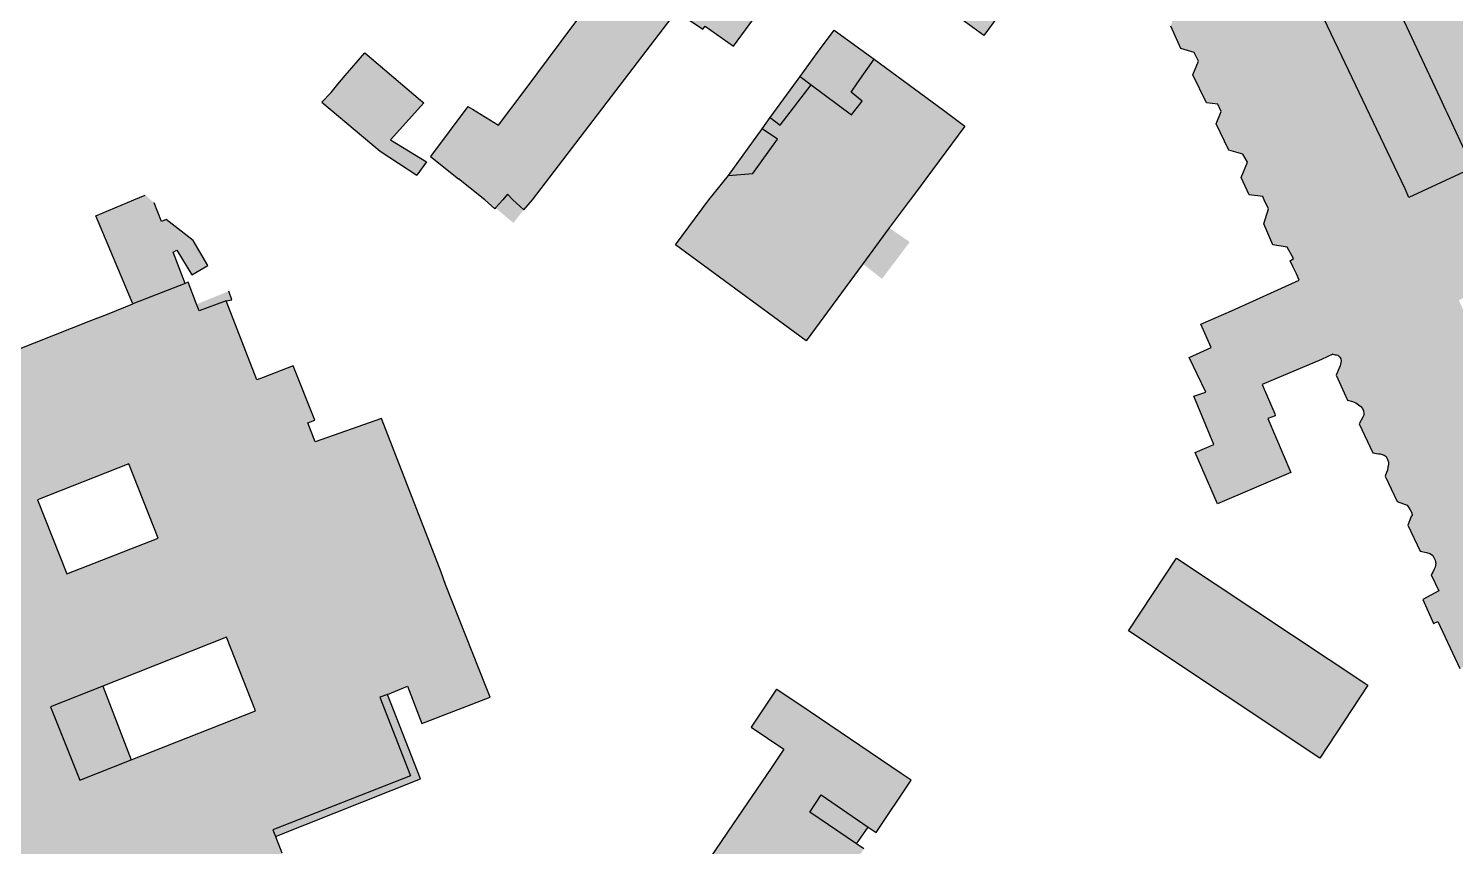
# Model space of a CAD drawing. Header units: millimetres. Extents: x 528980 to 529536, y 186782 to 187150.
# Drawn here: x 529131.2 to 529288.2, y 186928.9 to 187018.8 of the extents above; entities that cross this region are included whole.
import ezdxf

# ---------------------------------------------------------------- set-up
doc = ezdxf.new("R2010")
doc.units = ezdxf.units.MM
doc.header["$LTSCALE"] = 1.5
doc.layers.add('Building Outline', color=1, linetype='Continuous', true_color=0xff0000)
doc.layers.add('Buildings Area', color=1, linetype='Continuous', true_color=0xff0000)

msp = doc.modelspace()

# ---------------------------------------------------------------- hatches: boundary and pattern name
at = {"layer": 'Buildings Area', "true_color": 0xfedcaf}
for points in [[(529214.2, 187036.6), (529218.23, 187041.76), (529222.07, 187046.68), (529215.65, 187051.9), (529207.5, 187041), (529189.8, 187017.4), (529185.75, 187011.95), (529182.9, 187008.2), (529178.5, 187002.3), (529181.4, 187000), (529182.5, 186999), (529182.6, 186999.1), (529183.4, 187000), (529183.9, 187000.6), (529184.5, 187000), (529185.7, 186998.9), (529186.65, 187000), (529202.5, 187020.7), (529205.4, 187018.75), (529205.65, 187019.1), (529208.75, 187016.9), (529213.95, 187023.95), (529215.87, 187026.51), (529213.2, 187028.51), (529211.29, 187025.92), (529209.3, 187027.45), (529208, 187028.4), (529211.35, 187032.75), (529213.2, 187035.25), (529215.95, 187033.21), (529216.95, 187034.56)], [(529236.3, 187018.05), (529241.15, 187024.65), (529234.3, 187029.75), (529233.55, 187028.7), (529230.45, 187031), (529227.7, 187027.25), (529227.69, 187027.24), (529225.95, 187024.89), (529227.8, 187023.52), (529229.55, 187025.87), (529230.8, 187024.95), (529229.45, 187023.1)], [(529272.55, 187022.35), (529282.65, 187001.2), (529283.05, 187000.25), (529290.1, 187003.5), (529289.65, 187004.4), (529287.25, 187009.54), (529287.08, 187009.89), (529286.44, 187011.26), (529281.67, 187021.48), (529281.04, 187022.82), (529280.6, 187023.77), (529279.65, 187025.8)], [(529222.4, 187012.85), (529224.25, 187015.45), (529219.85, 187018.65), (529218, 187016.2)], [(529173.95, 187002.7), (529175.01, 187004.16), (529171.05, 187006.6), (529174.7, 187010.65), (529174.35, 187010.95), (529168.2, 187016.15), (529166.05, 187013.65), (529165.25, 187012.7), (529164.5, 187011.8), (529163.5, 187010.75), (529169.9, 187005.35)], [(529223, 186992.95), (529225.9, 186996.9), (529228.2, 187000), (529228.55, 187000.45), (529234.2, 187008.1), (529231.85, 187009.85), (529224.25, 187015.45), (529222.4, 187012.85), (529221.7, 187011.85), (529222.9, 187010.85), (529221.75, 187009.35), (529217.3, 187012.65), (529213.9, 187008.2), (529212.8, 187009.05), (529211.9, 187007.8), (529213.6, 187006.65), (529210.9, 187002.9), (529208.2, 187002.65), (529206.05, 187000), (529202.4, 186995.05), (529216.75, 186984.5)], [(529217.3, 187012.65), (529221.75, 187009.35), (529222.9, 187010.85), (529221.7, 187011.85), (529222.4, 187012.85), (529218, 187016.2), (529216.1, 187013.55)], [(529216.1, 187013.55), (529212.8, 187009.05), (529213.9, 187008.2), (529217.3, 187012.65)], [(529179.55, 187010.25), (529175.45, 187004.75), (529178.5, 187002.3), (529182.9, 187008.2), (529180.05, 187009.95)], [(529208.2, 187002.65), (529210.9, 187002.9), (529213.6, 187006.65), (529211.9, 187007.8)], [(529145.05, 186999.67), (529144.65, 187000), (529144.05, 187000.52), (529142.81, 187000), (529138.63, 186998.24), (529142.71, 186988.56), (529148.45, 186990.8), (529147.13, 186994.23), (529147.54, 186994.47), (529149.17, 186991.73), (529150.94, 186992.78), (529149.32, 186995.52), (529146.38, 186997.83), (529145.84, 186997.62)], [(529182.6, 186999.1), (529184.55, 186997.45), (529185.7, 186998.9), (529184.5, 187000), (529183.9, 187000.6), (529183.4, 187000)], [(529228.15, 186995.35), (529225.9, 186996.9), (529223, 186992.95), (529225.1, 186991.3)], [(529152.95, 186988.9), (529153.6, 186989), (529153.25, 186989.95), (529149.7, 186988.5), (529150, 186987.8)], [(529270.05, 186970), (529267.55, 186975.95), (529268.35, 186976.25), (529268.3, 186976.45), (529266.9, 186979.7), (529273.45, 186982.45), (529274.7, 186983), (529274.2, 186984.1), (529273.85, 186984.9), (529267.25, 186981.85), (529260.7, 186978.85), (529259.4, 186978.4), (529261.6, 186973.1), (529259.55, 186972.2), (529262, 186966.55)], [(529273.25, 186938.6), (529278.55, 186946.6), (529257.5, 186960.6), (529252.2, 186952.6)], [(529139.4, 186946.5), (529133.65, 186944.25), (529136.85, 186936.15), (529142.5, 186938.4)], [(529158.38, 186929.98), (529174.35, 186936.3), (529170.7, 186945.6), (529169.85, 186945.3), (529173.25, 186936.65), (529158.1, 186930.69)], [(529228.3, 186936.15), (529227.2, 186936.9), (529217.09, 186943.74), (529213.53, 186946.15), (529213.5, 186946.17), (529211.43, 186943.1), (529210.69, 186941.99), (529214.29, 186939.57), (529212.9, 186937.5), (529208.65, 186931.25), (529204.3, 186924.85), (529200.3, 186918.9), (529195.95, 186912.5), (529191.75, 186906.35), (529187.7, 186900.3), (529183.4, 186894), (529179.25, 186887.85), (529174.9, 186881.45), (529170.75, 186875.35), (529166.55, 186869.15), (529177.7, 186861.65), (529181.24, 186866.96), (529181.3, 186867.05), (529180.42, 186867.64), (529175.4, 186871), (529176.8, 186873.1), (529181.79, 186869.69), (529182.65, 186869.1), (529186, 186874), (529189.5, 186879.15), (529188.56, 186879.8), (529183.65, 186883.15), (529185, 186885.2), (529189.94, 186881.86), (529190.85, 186881.25), (529194.35, 186886.45), (529197.85, 186891.55), (529196.87, 186892.22), (529192, 186895.55), (529193.45, 186897.75), (529198.35, 186894.42), (529199.34, 186893.75), (529202.85, 186898.9), (529206.35, 186904.05), (529205.28, 186904.77), (529200.5, 186908), (529202, 186910.25), (529206.78, 186907.01), (529207.9, 186906.25), (529211.35, 186911.25), (529214.75, 186916.25), (529213.85, 186916.86), (529208.85, 186920.25), (529210.3, 186922.45), (529215.36, 186919.06), (529216.27, 186918.45), (529219.7, 186923.55), (529223.1, 186928.6), (529222.29, 186929.15), (529217.15, 186932.65), (529218.4, 186934.55), (529223.56, 186931.01), (529224.45, 186930.4), (529224.47, 186930.42)], [(529223.56, 186931.01), (529218.4, 186934.55), (529217.15, 186932.65), (529222.29, 186929.15)]]:
    msp.add_hatch(color=41, dxfattribs=at).paths.add_polyline_path(points, flags=0)
h = msp.add_hatch(color=41, dxfattribs=at)
h.paths.add_polyline_path([(529262.7, 187042.15), (529261.85, 187043.92), (529258.23, 187042.13), (529259.1, 187040.35), (529261.46, 187035.5), (529263.75, 187030.8), (529262.3, 187030.1), (529260.3, 187029.15), (529256.06, 187027.15), (529254.9, 187026.6), (529257, 187022.1), (529256.75, 187021.5), (529257.3, 187020.4), (529256.85, 187019.1), (529257.95, 187016.65), (529259.45, 187016.2), (529259.9, 187015.25), (529259.3, 187013.75), (529260.8, 187010.65), (529262.05, 187010.5), (529262.4, 187009.7), (529261.85, 187008.35), (529263.25, 187005.45), (529264.8, 187005), (529265.3, 187004.15), (529264.6, 187002.45), (529265.5, 187000.55), (529267, 187000.35), (529267.15, 187000), (529267.6, 186999), (529267.1, 186997.35), (529268.1, 186995.05), (529269.65, 186994.8), (529270.35, 186993.55), (529270, 186993.3), (529270.3, 186992.65), (529270.7, 186991.85), (529271, 186991.15), (529263.55, 186987.8), (529260.15, 186986.3), (529261.3, 186983.75), (529258.9, 186982.65), (529260.7, 186978.85), (529267.25, 186981.85), (529273.85, 186984.9), (529274.2, 186984.1), (529274.7, 186983), (529274.95, 186982.95), (529275.1, 186982.95), (529275.25, 186982.9), (529275.45, 186982.7), (529275.55, 186982.5), (529275.6, 186982.3), (529275.55, 186982.1), (529275.5, 186981.75), (529275.05, 186980.7), (529276.3, 186977.95), (529276.85, 186977.8), (529277.2, 186977.65), (529277.5, 186977.45), (529277.75, 186977.25), (529277.95, 186977.05), (529278.05, 186976.8), (529278.1, 186976.5), (529278.1, 186976.3), (529278, 186976.1), (529277.6, 186975.35), (529279.1, 186972.15), (529279.7, 186972.05), (529279.9, 186972.05), (529280.1, 186972), (529280.35, 186971.9), (529280.55, 186971.75), (529280.7, 186971.45), (529280.8, 186971.15), (529280.8, 186970.85), (529280.75, 186970.6), (529280.7, 186970.25), (529280.6, 186970), (529280.45, 186969.6), (529281.75, 186966.8), (529282.85, 186966.4), (529283, 186966.2), (529283.2, 186965.9), (529283.35, 186965.65), (529283.4, 186965.4), (529283.4, 186965.25), (529283.3, 186965.15), (529282.95, 186964.2), (529284.3, 186961.35), (529285, 186961.2), (529285.35, 186961.1), (529285.65, 186960.9), (529285.8, 186960.65), (529285.95, 186960.35), (529286, 186960), (529285.95, 186959.6), (529285.8, 186959.3), (529285.7, 186959.05), (529285.5, 186958.75), (529286.35, 186957), (529284.6, 186956.05), (529285.75, 186953.4), (529286.25, 186953.6), (529288.65, 186948.45), (529298.9, 186953), (529306.7, 186957), (529307.15, 186957.25), (529307.5, 186956.55), (529308.65, 186956.9), (529309.55, 186956.55), (529311, 186957.2), (529311, 186958.1), (529312.2, 186958.7), (529312, 186959.4), (529318.75, 186962.35), (529318.1, 186963.85), (529319, 186964.55), (529318.3, 186966.2), (529316.8, 186966.2), (529316.35, 186967.45), (529316.75, 186967.7), (529316.35, 186968.85), (529316.95, 186969.85), (529316.3, 186971.35), (529314.7, 186971.9), (529314.25, 186973), (529313.6, 186972.85), (529312.7, 186974.8), (529303.15, 186995), (529303.35, 186995.15), (529302, 186998.05), (529302.6, 186998.4), (529301.75, 187000), (529299.65, 187004.3), (529299.2, 187004.1), (529287.15, 187029.1), (529287.6, 187029.3), (529284.95, 187035.1), (529277, 187031.4), (529277.1, 187031.1), (529279.39, 187026.35), (529279.65, 187025.8), (529280.6, 187023.77), (529281.04, 187022.82), (529281.67, 187021.48), (529286.44, 187011.26), (529287.08, 187009.89), (529287.25, 187009.54), (529289.65, 187004.4), (529290.1, 187003.5), (529283.05, 187000.25), (529282.65, 187001.2), (529272.55, 187022.35), (529269.9, 187027.85), (529269.6, 187027.75)], flags=0)
h.paths.add_polyline_path([(529295.8, 186991.7), (529296.8, 186989.55), (529293.95, 186988.3), (529297.7, 186979.95), (529300.7, 186981.25), (529301.5, 186979.45), (529294.3, 186976.2), (529288.55, 186988.95), (529289.45, 186989.4), (529289.7, 186988.9)], flags=0)
h.paths.add_polyline_path([(529298.25, 186968.2), (529305.2, 186971.45), (529307.65, 186966), (529303.7, 186964.2), (529304.65, 186962.25), (529301.6, 186960.9)], flags=0)
h = msp.add_hatch(color=41, dxfattribs=at)
h.paths.add_polyline_path([(529149.7, 186988.5), (529148.8, 186990.95), (529148.45, 186990.8), (529142.71, 186988.56), (529140.1, 186987.5), (529137.9, 186986.65), (529129.95, 186983.5), (529128.67, 186983), (529118.85, 186979.1), (529113.3, 186976.95), (529110.35, 186975.8), (529111.25, 186973.4), (529111.55, 186972.65), (529109.3, 186971.75), (529108.35, 186971.4), (529104.2, 186969.75), (529110.3, 186954.55), (529114.3, 186956.1), (529115.25, 186956.5), (529117.2, 186951.55), (529113.1, 186949.95), (529115.4, 186944.15), (529114.6, 186943.85), (529117.3, 186936.9), (529122, 186938.75), (529127.48, 186924.96), (529129.65, 186919.5), (529151.12, 186927.94), (529152.27, 186924.98), (529153.58, 186921.63), (529160.57, 186924.35), (529159.09, 186928.16), (529158.38, 186929.98), (529158.1, 186930.69), (529173.25, 186936.65), (529169.85, 186945.3), (529170.7, 186945.6), (529172.9, 186946.5), (529174.5, 186942.4), (529182, 186945.3), (529181.55, 186946.4), (529177.1, 186957.7), (529176.6, 186959.05), (529170.06, 186975.94), (529162.77, 186973.38), (529161.95, 186975.45), (529162.7, 186975.75), (529160.35, 186981.75), (529157.05, 186980.45), (529156.35, 186980.2), (529152.95, 186988.9), (529150, 186987.8)], flags=0)
h.paths.add_polyline_path([(529132.22, 186967), (529142.27, 186970.95), (529145.47, 186962.8), (529135.42, 186958.85)], flags=0)
h.paths.add_polyline_path([(529133.65, 186944.25), (529139.4, 186946.5), (529153, 186951.9), (529156.2, 186943.8), (529142.5, 186938.4), (529136.85, 186936.15)], flags=0)

# ---------------------------------------------------------------- linework, layer by layer
at = {"layer": 'Building Outline', "color": 251, "linetype": 'Continuous', "lineweight": -3, "true_color": 0x505050}
for points in [[(529182.9, 187008.2), (529185.75, 187011.95), (529189.8, 187017.4), (529207.5, 187041)], [(529185.7, 186998.9), (529186.65, 187000), (529202.5, 187020.7), (529205.4, 187018.75), (529205.65, 187019.1), (529208.75, 187016.9), (529213.95, 187023.95), (529215.87, 187026.51), (529213.2, 187028.51), (529211.29, 187025.92), (529209.3, 187027.45), (529208, 187028.4), (529211.35, 187032.75), (529213.2, 187035.25), (529215.95, 187033.21), (529216.95, 187034.56), (529214.2, 187036.6), (529218.23, 187041.76)], [(529234.3, 187029.75), (529241.15, 187024.65), (529236.3, 187018.05)], [(529236.3, 187018.05), (529229.45, 187023.1), (529230.8, 187024.95), (529229.55, 187025.87), (529227.8, 187023.52), (529225.95, 187024.89)], [(529279.65, 187025.8), (529280.6, 187023.77), (529281.04, 187022.82), (529281.67, 187021.48), (529286.44, 187011.26), (529287.08, 187009.89), (529287.25, 187009.54), (529289.65, 187004.4), (529290.1, 187003.5), (529283.05, 187000.25), (529282.65, 187001.2), (529272.55, 187022.35)], [(529218, 187016.2), (529219.85, 187018.65)], [(529219.85, 187018.65), (529224.25, 187015.45)], [(529270.3, 186992.65), (529270, 186993.3), (529270.35, 186993.55), (529269.65, 186994.8), (529268.1, 186995.05), (529267.1, 186997.35), (529267.6, 186999), (529267.15, 187000), (529267, 187000.35), (529265.5, 187000.55), (529264.6, 187002.45), (529265.3, 187004.15), (529264.8, 187005), (529263.25, 187005.45), (529261.85, 187008.35), (529262.4, 187009.7), (529262.05, 187010.5), (529260.8, 187010.65), (529259.3, 187013.75), (529259.9, 187015.25), (529259.45, 187016.2), (529257.95, 187016.65), (529256.85, 187019.1)], [(529163.5, 187010.75), (529164.5, 187011.8), (529165.25, 187012.7), (529166.05, 187013.65), (529168.2, 187016.15), (529174.35, 187010.95)], [(529216.1, 187013.55), (529218, 187016.2)], [(529222.4, 187012.85), (529224.25, 187015.45)], [(529224.25, 187015.45), (529231.85, 187009.85)], [(529212.8, 187009.05), (529216.1, 187013.55)], [(529212.8, 187009.05), (529213.9, 187008.2), (529217.3, 187012.65)], [(529216.1, 187013.55), (529217.3, 187012.65)], [(529217.3, 187012.65), (529221.75, 187009.35), (529222.9, 187010.85), (529221.7, 187011.85), (529222.4, 187012.85)], [(529163.5, 187010.75), (529169.9, 187005.35), (529173.95, 187002.7)], [(529174.35, 187010.95), (529174.7, 187010.65), (529171.05, 187006.6), (529175.01, 187004.16)], [(529179.55, 187010.25), (529175.45, 187004.75)], [(529179.55, 187010.25), (529180.05, 187009.95), (529182.9, 187008.2)], [(529231.85, 187009.85), (529234.2, 187008.1)], [(529208.2, 187002.65), (529210.9, 187002.9), (529213.6, 187006.65), (529211.9, 187007.8)], [(529208.2, 187002.65), (529211.9, 187007.8)], [(529211.9, 187007.8), (529212.8, 187009.05)], [(529234.2, 187008.1), (529228.55, 187000.45)], [(529175.45, 187004.75), (529178.5, 187002.3)], [(529175.01, 187004.16), (529173.95, 187002.7)], [(529182.6, 186999.1), (529182.5, 186999), (529181.4, 187000), (529178.5, 187002.3)], [(529202.4, 186995.05), (529206.05, 187000), (529208.2, 187002.65)], [(529142.71, 186988.56), (529138.63, 186998.24), (529142.81, 187000), (529144.05, 187000.52)], [(529148.45, 186990.8), (529147.13, 186994.23), (529147.54, 186994.47), (529149.17, 186991.73), (529150.94, 186992.78), (529149.32, 186995.52), (529146.38, 186997.83), (529145.84, 186997.62), (529145.05, 186999.67)], [(529185.7, 186998.9), (529184.5, 187000), (529183.9, 187000.6), (529183.4, 187000), (529182.6, 186999.1)], [(529228.55, 187000.45), (529228.2, 187000), (529225.9, 186996.9)], [(529225.9, 186996.9), (529223, 186992.95)], [(529223, 186992.95), (529216.75, 186984.5), (529202.4, 186995.05)], [(529263.55, 186987.8), (529271, 186991.15), (529270.7, 186991.85)], [(529270.7, 186991.85), (529270.3, 186992.65)], [(529148.45, 186990.8), (529142.71, 186988.56)], [(529148.8, 186990.95), (529148.45, 186990.8)], [(529149.7, 186988.5), (529148.8, 186990.95)], [(529152.95, 186988.9), (529150, 186987.8), (529149.7, 186988.5)], [(529152.95, 186988.9), (529153.6, 186989), (529153.25, 186989.95)], [(529170.7, 186945.6), (529172.9, 186946.5), (529174.5, 186942.4), (529182, 186945.3), (529181.55, 186946.4), (529177.1, 186957.7), (529176.6, 186959.05), (529170.06, 186975.94), (529162.77, 186973.38), (529161.95, 186975.45), (529162.7, 186975.75), (529160.35, 186981.75), (529157.05, 186980.45), (529156.35, 186980.2), (529152.95, 186988.9)], [(529129.95, 186983.5), (529137.9, 186986.65), (529140.1, 186987.5), (529142.71, 186988.56)], [(529260.15, 186986.3), (529263.55, 186987.8)], [(529258.9, 186982.65), (529261.3, 186983.75), (529260.15, 186986.3)], [(529260.7, 186978.85), (529258.9, 186982.65)], [(529273.45, 186982.45), (529266.9, 186979.7), (529268.3, 186976.45), (529268.35, 186976.25)], [(529274.7, 186983), (529273.45, 186982.45)], [(529274.7, 186983), (529274.95, 186982.95), (529275.1, 186982.95), (529275.25, 186982.9), (529275.45, 186982.7), (529275.55, 186982.5), (529275.6, 186982.3), (529275.55, 186982.1), (529275.5, 186981.75), (529275.05, 186980.7), (529276.3, 186977.95), (529276.85, 186977.8), (529277.2, 186977.65), (529277.5, 186977.45), (529277.75, 186977.25), (529277.95, 186977.05), (529278.05, 186976.8), (529278.1, 186976.5), (529278.1, 186976.3), (529278, 186976.1), (529277.6, 186975.35), (529279.1, 186972.15), (529279.7, 186972.05), (529279.9, 186972.05), (529280.1, 186972), (529280.35, 186971.9), (529280.55, 186971.75), (529280.7, 186971.45), (529280.8, 186971.15), (529280.8, 186970.85), (529280.75, 186970.6), (529280.7, 186970.25), (529280.6, 186970), (529280.45, 186969.6), (529281.75, 186966.8), (529282.85, 186966.4), (529283, 186966.2), (529283.2, 186965.9), (529283.35, 186965.65), (529283.4, 186965.4), (529283.4, 186965.25), (529283.3, 186965.15), (529282.95, 186964.2), (529284.3, 186961.35), (529285, 186961.2), (529285.35, 186961.1), (529285.65, 186960.9), (529285.8, 186960.65), (529285.95, 186960.35), (529286, 186960), (529285.95, 186959.6), (529285.8, 186959.3), (529285.7, 186959.05), (529285.5, 186958.75), (529286.35, 186957), (529284.6, 186956.05), (529285.75, 186953.4), (529286.25, 186953.6), (529288.65, 186948.45)], [(529259.4, 186978.4), (529260.7, 186978.85)], [(529270.05, 186970), (529262, 186966.55), (529259.55, 186972.2), (529261.6, 186973.1), (529259.4, 186978.4)], [(529268.35, 186976.25), (529267.55, 186975.95), (529270.05, 186970)], [(529142.5, 186938.4), (529156.2, 186943.8), (529153, 186951.9), (529139.4, 186946.5)], [(529139.4, 186946.5), (529133.65, 186944.25), (529136.85, 186936.15), (529142.5, 186938.4)], [(529139.4, 186946.5), (529142.5, 186938.4)], [(529170.7, 186945.6), (529169.85, 186945.3), (529173.25, 186936.65), (529158.1, 186930.69), (529158.38, 186929.98)], [(529158.38, 186929.98), (529174.35, 186936.3), (529170.7, 186945.6)], [(529227.2, 186936.9), (529217.09, 186943.74), (529213.53, 186946.15), (529213.5, 186946.17), (529211.43, 186943.1), (529210.69, 186941.99)], [(529210.69, 186941.99), (529214.29, 186939.57), (529212.9, 186937.5)], [(529212.9, 186937.5), (529208.65, 186931.25)], [(529224.47, 186930.42), (529228.3, 186936.15), (529227.2, 186936.9)], [(529222.29, 186929.15), (529217.15, 186932.65), (529218.4, 186934.55), (529223.56, 186931.01)], [(529208.65, 186931.25), (529204.3, 186924.85)], [(529222.29, 186929.15), (529223.56, 186931.01)], [(529223.56, 186931.01), (529224.45, 186930.4), (529224.47, 186930.42)], [(529158.38, 186929.98), (529159.09, 186928.16)], [(529223.1, 186928.6), (529222.29, 186929.15)]]:
    msp.add_lwpolyline(points, dxfattribs=at)
for points in [[(529135.42, 186958.85), (529145.47, 186962.8), (529142.27, 186970.95), (529132.22, 186967)], [(529273.25, 186938.6), (529252.2, 186952.6), (529257.5, 186960.6), (529278.55, 186946.6)]]:
    msp.add_lwpolyline(points, close=True, dxfattribs=at)

doc.saveas('drawing.dxf')
